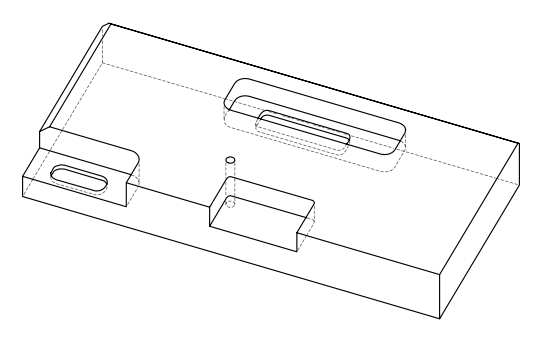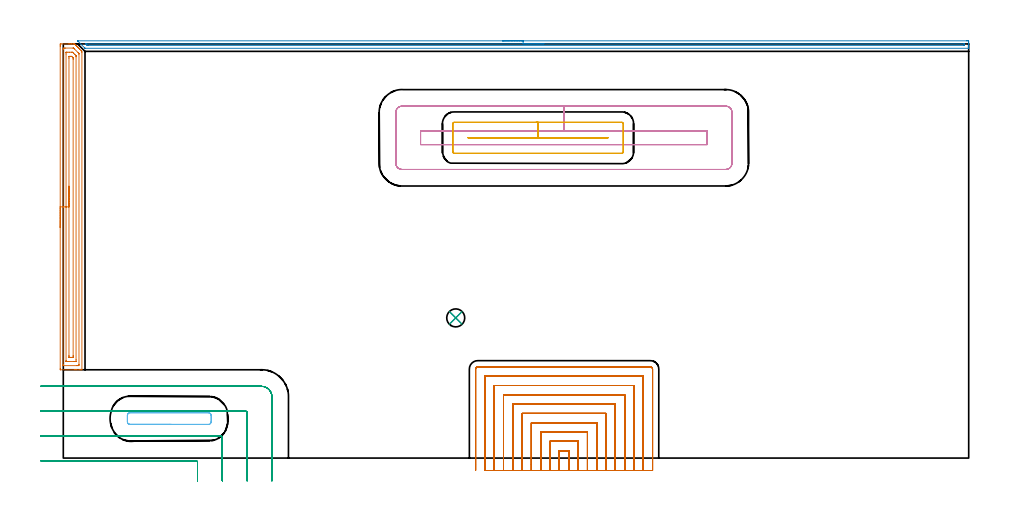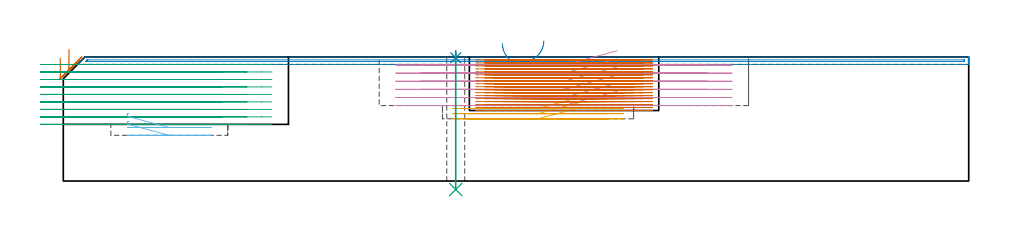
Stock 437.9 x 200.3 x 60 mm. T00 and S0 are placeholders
(PLAN: 9 operations, 6 tool changes, 103.2 min)
(1 AREA_MILL | FG_CHAMFER_SURFACE | UGT0205_001 | 5.26 min | 9022 mm3)
(2 AREA_MILL_1 | FG_CHAMFER_SURFACE_1 | UGT0205_001 | 7.02 min | 2777 mm3)
(3 MILL_CORNER_NOTCH_RECTANGULAR | CORNER_NOTCH_RECTANGULAR | NXT0201_012 | Follow Part, ap 4, ae 75% | 9.68 min | 150086 mm3)
(4 MILL_RECTANGULAR_POCKET | POCKET_RECTANGULAR_STRAIGHT | NXT0201_012 | Follow Part, ap 4, ae 75% | 8.88 min | 193209 mm3)
(5 MILL_RECTANGULAR_POCKET_1 | POCKET_RECTANGULAR_STRAIGHT_1 | NXT0201_013 | Follow Part, ap 2.5, ae 75% | 2.29 min | 14585 mm3)
(6 MILL_RECTANGULAR_POCKET_2 | POCKET_RECTANGULAR_STRAIGHT_2 | NXT0201_012 | Follow Part, ap 4, ae 75% | 0.59 min | 6092 mm3)
(7 MILL_SLOT | SLOT_PARTIAL_RECTANGULAR | NXT0201_008 | Follow Part, ap 1.5, ae 75% | 69.16 min | 111596 mm3)
(8 SPOT_DRILL | STEP1HOLE | NXT0321_9005460120000 | 0.03 min | 1 mm3)
(9 DRILL_THROUGH_HOLE_INTO_CENTER | STEP1HOLE | UGT0301_203 | 0.27 min | 3547 mm3)
(TOOL UGT0205_001 | Chamfer Mill 20 x 3 x 45 deg. | D20 FL50 Z2)
(TOOL NXT0201_012 | ENDMILL 16mm [2P460-1600-NA 1630] | D16 FL38 Z6)
(TOOL NXT0201_013 | ENDMILL 10mm | D10 FL30 Z4)
(TOOL NXT0201_008 | ENDMILL 6mm [2P460-0600-NA 1630] | D6 FL26 Z6)
(TOOL NXT0321_9005460120000 | NC Spot Drill, 142deg, 12mm, Carbide, Uncoated | D12 PA142 FL30 Z2)
(TOOL UGT0301_203 | Twist Drill 8.7 mm | D8.7 PA118 FL80 Z2)
(OP 1 AREA_MILL)
G17 G21 G94 G90
T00 M6
G54
G17 G0 G90 X-1.5 Y111.5 S1061 M3
G43 Z70. H0
Z59.5
G94 G1 Y111.538 Z58.628 F250.
Y111.652 Z57.764
Y111.841 Z56.912
Y112.103 Z56.08
Y112.437 Z55.274
Y112.84 Z54.5
Y113.308 Z53.764
Y113.84 Z53.072
Y114.429 Z52.429
Y115.072 Z51.84
Y115.764 Z51.308
Y116.5 Z50.84
Y117.274 Z50.437
Y118.08 Z50.103
Y118.912 Z49.841
Y119.763 Z49.652
Y120.628 Z49.538
Y121.5 Z49.5
Y199.209
X-1.499 Y199.68 Z49.501
X-1.495 Y200.098 Z49.503
X-1.492 Y200.29 Z49.505
X-1.084 Y200.3 Z49.913
X2.432 Z53.426
X2.97 Z53.967
X3.311 Z54.307
X3.849 Z54.845
X4.189 Z55.184
X4.997 Z55.996
X5.033 Z56.031
X5.39 Y200.299 Z56.387
X5.425 Y200.276 Z56.423
X5.508 Y200.193 Z56.506
X5.743 Y199.957 Z56.743
X5.947 Y199.754 Z56.944
X6.02 Y199.68 Z57.02
X6.165 Y199.536 Z57.164
X6.24 Y199.462 Z57.236
X6.318 Y199.382 Z57.317
X6.453 Y199.247 Z57.452
X6.533 Y199.169 Z57.529
X6.616 Y199.084 Z57.615
X6.741 Y198.959 Z57.741
X6.826 Y198.876 Z57.822
X6.914 Y198.787 Z57.913
X7.03 Y198.671 Z58.029
X7.119 Y198.583 Z58.115
X7.212 Y198.489 Z58.211
X7.318 Y198.382 Z58.317
X7.412 Y198.29 Z58.408
X7.509 Y198.191 Z58.509
X7.606 Y198.094 Z58.606
X7.705 Y197.997 Z58.701
X7.807 Y197.893 Z58.807
X7.895 Y197.806 Z58.894
X7.998 Y197.704 Z58.994
X8.584 Y197.118 Z59.58
X8.701 Y197. Z59.7
X8.833 Y196.865 Z59.83
X9. Y196.695 Z59.985
Y196.106 Z60.
Y42.873
X8.994 Y42.71 Z59.993
X8.678 Y42.7 Z59.677
X8.386 Z59.386
X7.705 Z58.7
X6.486 Z57.482
X5.947 Z56.942
X5.338 Z56.333
X-1.302 Z49.695
X-1.355 Y42.701 Z49.643
X-1.492 Y42.71 Z49.506
X-1.499 Y42.848 Z49.499
X-1.5 Y43.32 Z49.5
Y121.5
X-0.086 Z50.914
X-0.085 Y197.771 Z50.915
X-0.084 Y197.893 Z50.916
X-0.079 Y198.27 Z50.921
X0.283 Y198.291 Z51.283
X0.674 Y198.297 Z51.674
X1.153 Y198.3 Z52.153
X4.668 Z55.668
X4.868 Y198.297 Z55.868
X4.918 Y198.294 Z55.918
X4.941 Y198.29 Z55.941
X4.971 Y198.268 Z55.971
X5.068 Y198.177 Z56.068
X5.357 Y197.893 Z56.357
X7.143 Y196.106 Z58.143
X7.47 Y195.771 Z58.47
X7.563 Y195.675 Z58.563
X7.579 Y195.621 Z58.579
X7.581 Y195.527 Z58.581
X7.585 Y195.335 Z58.585
Y45.229
X7.584 Y45.107 Z58.584
X7.579 Y44.73 Z58.579
X7.217 Y44.71 Z58.217
X6.826 Y44.704 Z57.826
X6.347 Y44.7 Z57.347
X-0.004 Z50.996
X-0.037 Y44.702 Z50.963
X-0.071 Y44.706 Z50.929
X-0.079 Y44.71 Z50.921
X-0.081 Y44.716 Z50.919
X-0.084 Y44.744 Z50.916
X-0.086 Y44.985 Z50.914
Y45.107
Y121.5
X1.328 Z52.328
X1.329 Y195.44 Z52.329
X1.33 Y196.106 Z52.33
X1.332 Y196.22 Z52.332
X1.335 Y196.274 Z52.335
X1.34 Y196.291 Z52.34
X1.367 Y196.295 Z52.367
X1.553 Y196.298 Z52.553
X2.241 Y196.3 Z53.241
X3.12 Z54.12
X3.999 Z54.999
X4.189 Y196.297 Z55.189
X4.38 Y196.292 Z55.38
X4.501 Y196.288 Z55.501
X4.565 Y196.229 Z55.565
X4.693 Y196.106 Z55.693
X5.068 Y195.732 Z56.068
X5.588 Y195.213 Z56.588
X5.947 Y194.851 Z56.947
X6.077 Y194.717 Z57.077
X6.141 Y194.648 Z57.141
X6.165 Y194.608 Z57.165
X6.166 Y194.547 Z57.166
X6.17 Y194.319 Z57.17
X6.171 Y194.092 Z57.171
Y47.56
X6.17 Y46.894 Z57.17
X6.168 Y46.78 Z57.168
X6.165 Y46.726 Z57.165
X6.16 Y46.709 Z57.16
X6.133 Y46.705 Z57.133
X5.947 Y46.702 Z56.947
X5.259 Y46.7 Z56.259
X2.622 Z53.622
X1.743 Z52.743
X1.553 Y46.702 Z52.553
X1.362 Y46.708 Z52.362
X1.34 Y46.71 Z52.34
X1.335 Y46.72 Z52.335
X1.332 Y46.758 Z52.332
X1.33 Y46.818 Z52.33
X1.329 Y46.894 Z52.329
X1.328 Y47.122 Z52.328
Y121.5
X2.743 Z53.743
Y193.426
X2.744 Y194.002 Z53.744
X2.746 Y194.195 Z53.746
X2.75 Y194.264 Z53.75
X2.752 Y194.29 Z53.752
X2.774 Y194.292 Z53.774
X2.881 Y194.296 Z53.881
X3.311 Y194.3 Z54.311
X3.329 Z54.329
X3.759 Y194.299 Z54.759
X3.974 Y194.295 Z54.974
X4.027 Y194.291 Z55.027
X4.053 Y194.286 Z55.053
X4.084 Y194.259 Z55.084
X4.189 Y194.158 Z55.189
X4.552 Y193.792 Z55.552
X4.735 Y193.605 Z55.735
X4.751 Y193.583 Z55.751
X4.753 Y193.558 Z55.753
X4.756 Y193.508 Z55.756
X4.757 Y193.426 Z55.757
Y192.848
Y49.574
X4.756 Y48.998 Z55.756
X4.754 Y48.805 Z55.754
X4.75 Y48.736 Z55.75
X4.748 Y48.71 Z55.748
X4.726 Y48.708 Z55.726
X4.619 Y48.704 Z55.619
X4.189 Y48.7 Z55.189
X3.292 Z54.292
X2.881 Y48.703 Z53.881
X2.778 Y48.707 Z53.778
X2.756 Y48.71 Z53.756
X2.749 Y48.72 Z53.749
X2.747 Y48.756 Z53.747
X2.745 Y48.839 Z53.745
X2.743 Y49.258 Z53.743
Y49.574
Y121.5
Y122.372 Z53.781
Y123.236 Z53.895
Y124.088 Z54.083
Y124.92 Z54.346
Y125.726 Z54.68
Y126.5 Z55.082
Y127.236 Z55.551
Y127.928 Z56.082
Y128.571 Z56.672
Y129.16 Z57.315
Y129.691 Z58.007
Y130.16 Z58.743
Y130.563 Z59.516
Y130.897 Z60.322
Y131.159 Z61.154
Y131.348 Z62.006
Y131.462 Z62.871
Y131.5 Z63.743
G0 Z70.
M5
M2
(OP 2 AREA_MILL_1)
G17 G21 G94 G90
T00 M6
G54
G17 G0 G90 X212.4 Y201.8 S1061 M3
G43 Z70. H0
Z66.4
G94 G1 X212.438 Z65.528 F250.
X212.552 Z64.663
X212.741 Z63.812
X213.003 Z62.98
X213.337 Z62.174
X213.74 Z61.4
X214.209 Z60.664
X214.74 Z59.972
X215.329 Z59.329
X215.972 Z58.74
X216.664 Z58.208
X217.4 Z57.74
X218.174 Z57.337
X218.98 Z57.003
X219.812 Z56.741
X220.664 Z56.552
X221.529 Z56.438
X222.4 Z56.4
X436.8
X437.28 Y201.799 Z56.401
X437.755 Y201.794 Z56.403
X437.891 Y201.791 Z56.405
X437.9 Y201.325 Z56.87
Y200.784 Z57.413
Y200.442 Z57.755
Y199.9 Z58.296
Y199.558 Z58.636
Y198.875 Z59.325
Y198.568 Z59.631
X437.892 Y198.212 Z59.979
X437.891 Y198.203 Z59.988
X437.728 Y198.2 Z60.
X10.647
X10.504 Y198.204 Z59.989
X10.492 Y198.212 Z59.981
X10.305 Y198.395 Z59.804
X7.217 Y201.483 Z56.716
X7.073 Y201.628 Z56.571
X6.941 Y201.766 Z56.432
X6.915 Y201.796 Z56.402
X7.073 Y201.8 Z56.4
X222.4
Y200.386 Z57.814
X435.551 Y200.385 Z57.815
X435.878 Y200.379 Z57.821
X435.89 Y200.273 Z57.927
X435.895 Y200.044 Z58.156
X435.89 Y199.799 Z58.401
X435.874 Y199.621 Z58.579
X435.38 Y199.614 Z58.586
X11.912
X11.708 Y199.616 Z58.584
X11.606 Y199.619 Z58.581
X11.558 Y199.621 Z58.579
X11.519 Y199.643 Z58.557
X11.442 Y199.717 Z58.483
X11.094 Y200.058 Z58.142
X10.88 Y200.278 Z57.922
X10.786 Y200.375 Z57.825
X11.094 Y200.384 Z57.816
X11.151 Y200.385 Z57.815
X222.4 Y200.386 Z57.814
X223.272 Z57.852
X224.137 Z57.966
X224.988 Z58.155
X225.82 Z58.417
X226.626 Z58.751
X227.4 Z59.154
X228.136 Z59.623
X228.828 Z60.154
X229.471 Z60.743
X230.061 Z61.386
X230.592 Z62.078
X231.06 Z62.814
X231.463 Z63.588
X231.797 Z64.394
X232.059 Z65.226
X232.248 Z66.078
X232.362 Z66.943
X232.4 Z67.814
G0 Z70.
M5
M2
(OP 3 MILL_CORNER_NOTCH_RECTANGULAR)
G17 G21 G94 G90
T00 M6
G54
G17 G0 G90 X64.9 Y-11. S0 M3
G43 Z70. H1
Z56.378
G94 G1 Y-8. F250.
Y-2.095 F500.
G3 X64.105 Y-1.3 R0.8
G1 X-7.894
X-10.894 F250.
G0 Z70.
X76.9 Y-11.
Z56.378
G1 Y-8.
Y9.905 F500.
G3 X76.105 Y10.7 R0.8
G1 X64.105
X-8.
X-11. Y10.701 F250.
G0 Z70.
X88.9 Y-11.
Z56.378
G1 Y-8.
Y21.904 F500.
G3 X88.104 Y22.7 R0.8
G1 X76.105
X-8.
X-11. Y22.701 F250.
G0 Z70.
X100.9 Y-11.
Z56.378
G1 Y-8.
Y29.7 F500.
G3 X95.9 Y34.7 R5.
G1 X-7.996
X-10.996 F250.
G0 Z70.
X64.9 Y-11.
Z52.755
G1 Y-8.
Y-2.095 F500.
G3 X64.105 Y-1.3 R0.8
G1 X-7.894
X-10.894 F250.
G0 Z70.
X76.9 Y-11.
Z52.755
G1 Y-8.
Y9.905 F500.
G3 X76.105 Y10.7 R0.8
G1 X-8.
X-11. F250.
G0 Z70.
X88.9 Y-11.
Z52.755
G1 Y-8.
Y21.904 F500.
G3 X88.104 Y22.7 R0.8
G1 X-8.
X-11. F250.
G0 Z70.
X100.9 Y-11.
Z52.755
G1 Y-8.
Y29.7 F500.
G3 X95.9 Y34.7 R5.
G1 X-8.
X-11. F250.
G0 Z70.
X64.9 Y-11.
Z49.133
G1 Y-8.
Y-2.095 F500.
G3 X64.105 Y-1.3 R0.8
G1 X-7.894
X-10.894 F250.
G0 Z70.
X76.9 Y-11.
Z49.133
G1 Y-8.
Y9.905 F500.
G3 X76.105 Y10.7 R0.8
G1 X-8.
X-11. F250.
G0 Z70.
X88.9 Y-11.
Z49.133
G1 Y-8.
Y21.904 F500.
G3 X88.104 Y22.7 R0.8
G1 X-8.
X-11. F250.
G0 Z70.
X100.9 Y-11.
Z49.133
G1 Y-8.
Y29.7 F500.
G3 X95.9 Y34.7 R5.
G1 X-8.
X-11. F250.
G0 Z70.
X64.9 Y-11.
Z45.511
G1 Y-8.
Y-2.095 F500.
G3 X64.105 Y-1.3 R0.8
G1 X-7.894
X-10.894 F250.
G0 Z70.
X76.9 Y-11.
Z45.511
G1 Y-8.
Y9.905 F500.
G3 X76.105 Y10.7 R0.8
G1 X-8.
X-11. F250.
G0 Z70.
X88.9 Y-11.
Z45.511
G1 Y-8.
Y21.904 F500.
G3 X88.104 Y22.7 R0.8
G1 X-8.
X-11. F250.
G0 Z70.
X100.9 Y-11.
Z45.511
G1 Y-8.
Y29.7 F500.
G3 X95.9 Y34.7 R5.
G1 X-8.
X-11. F250.
G0 Z70.
X64.9 Y-11.
Z41.889
G1 Y-8.
Y-2.095 F500.
G3 X64.105 Y-1.3 R0.8
G1 X-7.894
X-10.894 F250.
G0 Z70.
X76.9 Y-11.
Z41.889
G1 Y-8.
Y9.905 F500.
G3 X76.105 Y10.7 R0.8
G1 X-8.
X-11. F250.
G0 Z70.
X88.9 Y-11.
Z41.889
G1 Y-8.
Y21.904 F500.
G3 X88.104 Y22.7 R0.8
G1 X-8.
X-11. F250.
G0 Z70.
X100.9 Y-11.
Z41.889
G1 Y-8.
Y29.7 F500.
G3 X95.9 Y34.7 R5.
G1 X-8.
X-11. F250.
G0 Z70.
X64.9 Y-11.
Z38.267
G1 Y-8.
Y-2.095 F500.
G3 X64.105 Y-1.3 R0.8
G1 X-7.894
X-10.894 F250.
G0 Z70.
X76.9 Y-11.
Z38.267
G1 Y-8.
Y9.905 F500.
G3 X76.105 Y10.7 R0.8
G1 X-8.
X-11. F250.
G0 Z70.
X88.9 Y-11.
Z38.267
G1 Y-8.
Y21.904 F500.
G3 X88.104 Y22.7 R0.8
G1 X-8.
X-11. F250.
G0 Z70.
X100.9 Y-11.
Z38.267
G1 Y-8.
Y29.7 F500.
G3 X95.9 Y34.7 R5.
G1 X-8.
X-11. F250.
G0 Z70.
X64.9 Y-11.
Z34.644
G1 Y-8.
Y-2.095 F500.
G3 X64.105 Y-1.3 R0.8
G1 X-7.894
X-10.894 F250.
G0 Z70.
X76.9 Y-11.
Z34.644
G1 Y-8.
Y9.905 F500.
G3 X76.105 Y10.7 R0.8
G1 X-8.
X-11. F250.
G0 Z70.
X88.9 Y-11.
Z34.644
G1 Y-8.
Y21.904 F500.
G3 X88.104 Y22.7 R0.8
G1 X-8.
X-11. F250.
G0 Z70.
X100.9 Y-11.
Z34.644
G1 Y-8.
Y29.7 F500.
G3 X95.9 Y34.7 R5.
G1 X-8.
X-11. F250.
G0 Z70.
X64.9 Y-11.
Z31.022
G1 Y-8.
Y-2.095 F500.
G3 X64.105 Y-1.3 R0.8
G1 X-7.894
X-10.894 F250.
G0 Z70.
X76.9 Y-11.
Z31.022
G1 Y-8.
Y9.905 F500.
G3 X76.105 Y10.7 R0.8
G1 X-8.
X-11. F250.
G0 Z70.
X88.9 Y-11.
Z31.022
G1 Y-8.
Y21.904 F500.
G3 X88.104 Y22.7 R0.8
G1 X-8.
X-11. F250.
G0 Z70.
X100.9 Y-11.
Z31.022
G1 Y-8.
Y29.7 F500.
G3 X95.9 Y34.7 R5.
G1 X-8.
X-11. F250.
G0 Z70.
X64.9 Y-11.
Z27.4
G1 Y-8.
Y-2.095 F500.
G3 X64.105 Y-1.3 R0.8
G1 X-7.894
X-10.894 F250.
G0 Z70.
X76.9 Y-11.
Z27.4
G1 Y-8.
Y9.905 F500.
G3 X76.105 Y10.7 R0.8
G1 X-8.
X-11. F250.
G0 Z70.
X88.9 Y-11.
Z27.4
G1 Y-8.
Y21.904 F500.
G3 X88.104 Y22.7 R0.8
G1 X-8.
X-11. F250.
G0 Z70.
X100.9 Y-11.
Z27.4
G1 Y-8.
Y29.7 F500.
G3 X95.9 Y34.7 R5.
G1 X-8.
X-11. F250.
G0 Z70.
M5
M2
(OP 4 MILL_RECTANGULAR_POCKET)
G17 G21 G94 G90
T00 M6
G54
G17 G0 G90 X267.913 Y158.2 S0 M3
G43 Z70. H1
Z63.
G94 G1 X242.1 Z56.083 F250.
X172.8 F500.
Y151.6
X311.4
Y158.2
X242.1
Y170.2
X163.8
G3 X160.8 Y167.2 R3.
G1 Y142.6
G3 X163.8 Y139.6 R3.
G1 X320.4
G3 X323.4 Y142.6 R3.
G1 Y167.2
G3 X320.4 Y170.2 R3.
G1 X242.1
X241.1
G0 X267.913 Y158.2 Z59.083
G1 X242.1 Z52.167 F250.
X172.8 F500.
Y151.6
X311.4
Y158.2
X242.1
Y170.2
X163.8
G3 X160.8 Y167.2 R3.
G1 Y142.6
G3 X163.8 Y139.6 R3.
G1 X320.4
G3 X323.4 Y142.6 R3.
G1 Y167.2
G3 X320.4 Y170.2 R3.
G1 X242.1
X241.1
G0 X267.913 Y158.2 Z55.167
G1 X242.1 Z48.25 F250.
X172.8 F500.
Y151.6
X311.4
Y158.2
X242.1
Y170.2
X163.8
G3 X160.8 Y167.2 R3.
G1 Y142.6
G3 X163.8 Y139.6 R3.
G1 X320.4
G3 X323.4 Y142.6 R3.
G1 Y167.2
G3 X320.4 Y170.2 R3.
G1 X242.1
X241.1
G0 X267.913 Y158.2 Z51.25
G1 X242.1 Z44.333 F250.
X172.8 F500.
Y151.6
X311.4
Y158.2
X242.1
Y170.2
X163.8
G3 X160.8 Y167.2 R3.
G1 Y142.6
G3 X163.8 Y139.6 R3.
G1 X320.4
G3 X323.4 Y142.6 R3.
G1 Y167.2
G3 X320.4 Y170.2 R3.
G1 X242.1
X241.1
G0 X267.913 Y158.2 Z47.333
G1 X242.1 Z40.417 F250.
X172.8 F500.
Y151.6
X311.4
Y158.2
X242.1
Y170.2
X163.8
G3 X160.8 Y167.2 R3.
G1 Y142.6
G3 X163.8 Y139.6 R3.
G1 X320.4
G3 X323.4 Y142.6 R3.
G1 Y167.2
G3 X320.4 Y170.2 R3.
G1 X242.1
X241.1
G0 X267.913 Y158.2 Z43.417
G1 X242.1 Z36.5 F250.
X172.8 F500.
Y151.6
X311.4
Y158.2
X242.1
Y170.2
X163.8
G3 X160.8 Y167.2 R3.
G1 Y142.6
G3 X163.8 Y139.6 R3.
G1 X320.4
G3 X323.4 Y142.6 R3.
G1 Y167.2
G3 X320.4 Y170.2 R3.
G1 X242.1
X241.1
G0 Z70.
M5
M2
(OP 5 MILL_RECTANGULAR_POCKET_1)
G17 G21 G94 G90
T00 M6
G54
G17 G0 G90 X250.095 Y154.975 S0 M3
G43 Z70. H0
Z40.575
G94 G1 X229.6 Z35.083 F250.
X195.825 F500.
Y154.825
X263.375
Y154.975
X229.6
Y162.4
X189.
G3 X188.4 Y161.8 R0.6
G1 Y148.
G3 X189. Y147.4 R0.6
G1 X270.2
G3 X270.8 Y148. R0.6
G1 Y161.8
G3 X270.2 Y162.4 R0.6
G1 X229.6
X228.6
G0 X250.095 Y154.975 Z38.083
G1 X229.6 Z32.592 F250.
X195.825 F500.
Y154.825
X263.375
Y154.975
X229.6
Y162.4
X189.
G3 X188.4 Y161.8 R0.6
G1 Y148.
G3 X189. Y147.4 R0.6
G1 X270.2
G3 X270.8 Y148. R0.6
G1 Y161.8
G3 X270.2 Y162.4 R0.6
G1 X229.6
X228.6
G0 X250.095 Y154.975 Z35.592
G1 X229.6 Z30.1 F250.
X195.825 F500.
Y154.825
X263.375
Y154.975
X229.6
Y162.4
X189.
G3 X188.4 Y161.8 R0.6
G1 Y148.
G3 X189. Y147.4 R0.6
G1 X270.2
G3 X270.8 Y148. R0.6
G1 Y161.8
G3 X270.2 Y162.4 R0.6
G1 X229.6
X228.6
G0 Z70.
M5
M2
(OP 6 MILL_RECTANGULAR_POCKET_2)
G17 G21 G94 G90
T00 M6
G54
G17 G0 G90 X31.55 Y21.712 S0 M3
G43 Z70. H1
Z32.68
G94 G1 X31.348 Y21.552 Z32.611 F250.
X31.175 Y21.334 Z32.536
X31.057 Y21.082 Z32.462
X31. Y20.81 Z32.387
Y17.39 Z31.471
X31.057 Y17.118 Z31.397
X31.175 Y16.866 Z31.322
X31.348 Y16.648 Z31.247
X31.566 Y16.475 Z31.173
X31.818 Y16.357 Z31.098
X32.09 Y16.3 Z31.024
X32.2 Z30.994
X51.25 Z25.89
X70.3 F500.
G3 X71.5 Y17.5 R1.2
G1 Y20.7
G3 X70.3 Y21.9 R1.2
G1 X32.2
G3 X31. Y20.7 R1.2
G1 Y17.5
G3 X32.2 Y16.3 R1.2
G1 X51.25
X52.25
G0 X31.55 Y21.712 Z28.89
G1 X31.348 Y21.552 Z28.821 F250.
X31.175 Y21.334 Z28.746
X31.057 Y21.082 Z28.672
X31. Y20.81 Z28.597
Y17.39 Z27.681
X31.057 Y17.118 Z27.607
X31.175 Y16.866 Z27.532
X31.348 Y16.648 Z27.457
X31.566 Y16.475 Z27.383
X31.818 Y16.357 Z27.308
X32.09 Y16.3 Z27.234
X32.2 Z27.204
X51.25 Z22.1
X70.3 F500.
G3 X71.5 Y17.5 R1.2
G1 Y20.7
G3 X70.3 Y21.9 R1.2
G1 X32.2
G3 X31. Y20.7 R1.2
G1 Y17.5
G3 X32.2 Y16.3 R1.2
G1 X51.25
X52.25
G0 Z70.
M5
M2
(OP 7 MILL_SLOT)
G17 G21 G94 G90
T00 M6
G54
G17 G0 G90 X244.5 Y-6. S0 M3
G43 Z70. H1
Z58.561
G94 G1 Y-3. F250.
Y3.6 F500.
X239.9
Y-3.
Y-6. F250.
X249.
Y-3.
Y8.1 F500.
X235.4
Y-3.
Y-6. F250.
X253.5
Y-3.
Y12.6 F500.
X230.9
Y-3.
Y-6. F250.
X258.
Y-3.
Y17.1 F500.
X226.4
Y-3.
Y-6. F250.
X262.5
Y-3.
Y21.6 F500.
X221.9
Y-3.
Y-6. F250.
X267.
Y-3.
Y26.1 F500.
X217.4
Y-3.
Y-6. F250.
X271.5
Y-3.
Y30.6 F500.
X212.9
Y-3.
Y-6. F250.
X276.
Y-3.
Y35.1 F500.
X208.4
Y-3.
Y-6. F250.
X280.5
Y-3.
Y39.6 F500.
X203.9
Y-3.
Y-6. F250.
X285.
Y-3.
Y43.1 F500.
G3 X284. Y44.1 R1.
G1 X200.4
G3 X199.4 Y43.1 R1.
G1 Y-3.
Y-6. F250.
G0 X244.5 Z57.122
G1 Y-3.
Y3.6 F500.
X239.9
Y-3.
Y-6. F250.
X249.
Y-3.
Y8.1 F500.
X235.4
Y-3.
Y-6. F250.
X253.5
Y-3.
Y12.6 F500.
X230.9
Y-3.
Y-6. F250.
X258.
Y-3.
Y17.1 F500.
X226.4
Y-3.
Y-6. F250.
X262.5
Y-3.
Y21.6 F500.
X221.9
Y-3.
Y-6. F250.
X267.
Y-3.
Y26.1 F500.
X217.4
Y-3.
Y-6. F250.
X271.5
Y-3.
Y30.6 F500.
X212.9
Y-3.
Y-6. F250.
X276.
Y-3.
Y35.1 F500.
X208.4
Y-3.
Y-6. F250.
X280.5
Y-3.
Y39.6 F500.
X203.9
Y-3.
Y-6. F250.
X285.
Y-3.
Y43.1 F500.
G3 X284. Y44.1 R1.
G1 X200.4
G3 X199.4 Y43.1 R1.
G1 Y-3.
Y-6. F250.
G0 X244.5 Z55.683
G1 Y-3.
Y3.6 F500.
X239.9
Y-3.
Y-6. F250.
X249.
Y-3.
Y8.1 F500.
X235.4
Y-3.
Y-6. F250.
X253.5
Y-3.
Y12.6 F500.
X230.9
Y-3.
Y-6. F250.
X258.
Y-3.
Y17.1 F500.
X226.4
Y-3.
Y-6. F250.
X262.5
Y-3.
Y21.6 F500.
X221.9
Y-3.
Y-6. F250.
X267.
Y-3.
Y26.1 F500.
X217.4
Y-3.
Y-6. F250.
X271.5
Y-3.
Y30.6 F500.
X212.9
Y-3.
Y-6. F250.
X276.
Y-3.
Y35.1 F500.
X208.4
Y-3.
Y-6. F250.
X280.5
Y-3.
Y39.6 F500.
X203.9
Y-3.
Y-6. F250.
X285.
Y-3.
Y43.1 F500.
G3 X284. Y44.1 R1.
G1 X200.4
G3 X199.4 Y43.1 R1.
G1 Y-3.
Y-6. F250.
G0 X244.5 Z54.244
G1 Y-3.
Y3.6 F500.
X239.9
Y-3.
Y-6. F250.
X249.
Y-3.
Y8.1 F500.
X235.4
Y-3.
Y-6. F250.
X253.5
Y-3.
Y12.6 F500.
X230.9
Y-3.
Y-6. F250.
X258.
Y-3.
Y17.1 F500.
X226.4
Y-3.
Y-6. F250.
X262.5
Y-3.
Y21.6 F500.
X221.9
Y-3.
Y-6. F250.
X267.
Y-3.
Y26.1 F500.
X217.4
Y-3.
Y-6. F250.
X271.5
Y-3.
Y30.6 F500.
X212.9
Y-3.
Y-6. F250.
X276.
Y-3.
Y35.1 F500.
X208.4
Y-3.
Y-6. F250.
X280.5
Y-3.
Y39.6 F500.
X203.9
Y-3.
Y-6. F250.
X285.
Y-3.
Y43.1 F500.
G3 X284. Y44.1 R1.
G1 X200.4
G3 X199.4 Y43.1 R1.
G1 Y-3.
Y-6. F250.
G0 X244.5 Z52.805
G1 Y-3.
Y3.6 F500.
X239.9
Y-3.
Y-6. F250.
X249.
Y-3.
Y8.1 F500.
X235.4
Y-3.
Y-6. F250.
X253.5
Y-3.
Y12.6 F500.
X230.9
Y-3.
Y-6. F250.
X258.
Y-3.
Y17.1 F500.
X226.4
Y-3.
Y-6. F250.
X262.5
Y-3.
Y21.6 F500.
X221.9
Y-3.
Y-6. F250.
X267.
Y-3.
Y26.1 F500.
X217.4
Y-3.
Y-6. F250.
X271.5
Y-3.
Y30.6 F500.
X212.9
Y-3.
Y-6. F250.
X276.
Y-3.
Y35.1 F500.
X208.4
Y-3.
Y-6. F250.
X280.5
Y-3.
Y39.6 F500.
X203.9
Y-3.
Y-6. F250.
X285.
Y-3.
Y43.1 F500.
G3 X284. Y44.1 R1.
G1 X200.4
G3 X199.4 Y43.1 R1.
G1 Y-3.
Y-6. F250.
G0 X244.5 Z51.367
G1 Y-3.
Y3.6 F500.
X239.9
Y-3.
Y-6. F250.
X249.
Y-3.
Y8.1 F500.
X235.4
Y-3.
Y-6. F250.
X253.5
Y-3.
Y12.6 F500.
X230.9
Y-3.
Y-6. F250.
X258.
Y-3.
Y17.1 F500.
X226.4
Y-3.
Y-6. F250.
X262.5
Y-3.
Y21.6 F500.
X221.9
Y-3.
Y-6. F250.
X267.
Y-3.
Y26.1 F500.
X217.4
Y-3.
Y-6. F250.
X271.5
Y-3.
Y30.6 F500.
X212.9
Y-3.
Y-6. F250.
X276.
Y-3.
Y35.1 F500.
X208.4
Y-3.
Y-6. F250.
X280.5
Y-3.
Y39.6 F500.
X203.9
Y-3.
Y-6. F250.
X285.
Y-3.
Y43.1 F500.
G3 X284. Y44.1 R1.
G1 X200.4
G3 X199.4 Y43.1 R1.
G1 Y-3.
Y-6. F250.
G0 X244.5 Z49.928
G1 Y-3.
Y3.6 F500.
X239.9
Y-3.
Y-6. F250.
X249.
Y-3.
Y8.1 F500.
X235.4
Y-3.
Y-6. F250.
X253.5
Y-3.
Y12.6 F500.
X230.9
Y-3.
Y-6. F250.
X258.
Y-3.
Y17.1 F500.
X226.4
Y-3.
Y-6. F250.
X262.5
Y-3.
Y21.6 F500.
X221.9
Y-3.
Y-6. F250.
X267.
Y-3.
Y26.1 F500.
X217.4
Y-3.
Y-6. F250.
X271.5
Y-3.
Y30.6 F500.
X212.9
Y-3.
Y-6. F250.
X276.
Y-3.
Y35.1 F500.
X208.4
Y-3.
Y-6. F250.
X280.5
Y-3.
Y39.6 F500.
X203.9
Y-3.
Y-6. F250.
X285.
Y-3.
Y43.1 F500.
G3 X284. Y44.1 R1.
G1 X200.4
G3 X199.4 Y43.1 R1.
G1 Y-3.
Y-6. F250.
G0 X244.5 Z48.489
G1 Y-3.
Y3.6 F500.
X239.9
Y-3.
Y-6. F250.
X249.
Y-3.
Y8.1 F500.
X235.4
Y-3.
Y-6. F250.
X253.5
Y-3.
Y12.6 F500.
X230.9
Y-3.
Y-6. F250.
X258.
Y-3.
Y17.1 F500.
X226.4
Y-3.
Y-6. F250.
X262.5
Y-3.
Y21.6 F500.
X221.9
Y-3.
Y-6. F250.
X267.
Y-3.
Y26.1 F500.
X217.4
Y-3.
Y-6. F250.
X271.5
Y-3.
Y30.6 F500.
X212.9
Y-3.
Y-6. F250.
X276.
Y-3.
Y35.1 F500.
X208.4
Y-3.
Y-6. F250.
X280.5
Y-3.
Y39.6 F500.
X203.9
Y-3.
Y-6. F250.
X285.
Y-3.
Y43.1 F500.
G3 X284. Y44.1 R1.
G1 X200.4
G3 X199.4 Y43.1 R1.
G1 Y-3.
Y-6. F250.
G0 X244.5 Z47.05
G1 Y-3.
Y3.6 F500.
X239.9
Y-3.
Y-6. F250.
X249.
Y-3.
Y8.1 F500.
X235.4
Y-3.
Y-6. F250.
X253.5
Y-3.
Y12.6 F500.
X230.9
Y-3.
Y-6. F250.
X258.
Y-3.
Y17.1 F500.
X226.4
Y-3.
Y-6. F250.
X262.5
Y-3.
Y21.6 F500.
X221.9
Y-3.
Y-6. F250.
X267.
Y-3.
Y26.1 F500.
X217.4
Y-3.
Y-6. F250.
X271.5
Y-3.
Y30.6 F500.
X212.9
Y-3.
Y-6. F250.
X276.
Y-3.
Y35.1 F500.
X208.4
Y-3.
Y-6. F250.
X280.5
Y-3.
Y39.6 F500.
X203.9
Y-3.
Y-6. F250.
X285.
Y-3.
Y43.1 F500.
G3 X284. Y44.1 R1.
G1 X200.4
G3 X199.4 Y43.1 R1.
G1 Y-3.
Y-6. F250.
G0 X244.5 Z45.611
G1 Y-3.
Y3.6 F500.
X239.9
Y-3.
Y-6. F250.
X249.
Y-3.
Y8.1 F500.
X235.4
Y-3.
Y-6. F250.
X253.5
Y-3.
Y12.6 F500.
X230.9
Y-3.
Y-6. F250.
X258.
Y-3.
Y17.1 F500.
X226.4
Y-3.
Y-6. F250.
X262.5
Y-3.
Y21.6 F500.
X221.9
Y-3.
Y-6. F250.
X267.
Y-3.
Y26.1 F500.
X217.4
Y-3.
Y-6. F250.
X271.5
Y-3.
Y30.6 F500.
X212.9
Y-3.
Y-6. F250.
X276.
Y-3.
Y35.1 F500.
X208.4
Y-3.
Y-6. F250.
X280.5
Y-3.
Y39.6 F500.
X203.9
Y-3.
Y-6. F250.
X285.
Y-3.
Y43.1 F500.
G3 X284. Y44.1 R1.
G1 X200.4
G3 X199.4 Y43.1 R1.
G1 Y-3.
Y-6. F250.
G0 X244.5 Z44.172
G1 Y-3.
Y3.6 F500.
X239.9
Y-3.
Y-6. F250.
X249.
Y-3.
Y8.1 F500.
X235.4
Y-3.
Y-6. F250.
X253.5
Y-3.
Y12.6 F500.
X230.9
Y-3.
Y-6. F250.
X258.
Y-3.
Y17.1 F500.
X226.4
Y-3.
Y-6. F250.
X262.5
Y-3.
Y21.6 F500.
X221.9
Y-3.
Y-6. F250.
X267.
Y-3.
Y26.1 F500.
X217.4
Y-3.
Y-6. F250.
X271.5
Y-3.
Y30.6 F500.
X212.9
Y-3.
Y-6. F250.
X276.
Y-3.
Y35.1 F500.
X208.4
Y-3.
Y-6. F250.
X280.5
Y-3.
Y39.6 F500.
X203.9
Y-3.
Y-6. F250.
X285.
Y-3.
Y43.1 F500.
G3 X284. Y44.1 R1.
G1 X200.4
G3 X199.4 Y43.1 R1.
G1 Y-3.
Y-6. F250.
G0 X244.5 Z42.733
G1 Y-3.
Y3.6 F500.
X239.9
Y-3.
Y-6. F250.
X249.
Y-3.
Y8.1 F500.
X235.4
Y-3.
Y-6. F250.
X253.5
Y-3.
Y12.6 F500.
X230.9
Y-3.
Y-6. F250.
X258.
Y-3.
Y17.1 F500.
X226.4
Y-3.
Y-6. F250.
X262.5
Y-3.
Y21.6 F500.
X221.9
Y-3.
Y-6. F250.
X267.
Y-3.
Y26.1 F500.
X217.4
Y-3.
Y-6. F250.
X271.5
Y-3.
Y30.6 F500.
X212.9
Y-3.
Y-6. F250.
X276.
Y-3.
Y35.1 F500.
X208.4
Y-3.
Y-6. F250.
X280.5
Y-3.
Y39.6 F500.
X203.9
Y-3.
Y-6. F250.
X285.
Y-3.
Y43.1 F500.
G3 X284. Y44.1 R1.
G1 X200.4
G3 X199.4 Y43.1 R1.
G1 Y-3.
Y-6. F250.
G0 X244.5 Z41.294
G1 Y-3.
Y3.6 F500.
X239.9
Y-3.
Y-6. F250.
X249.
Y-3.
Y8.1 F500.
X235.4
Y-3.
Y-6. F250.
X253.5
Y-3.
Y12.6 F500.
X230.9
Y-3.
Y-6. F250.
X258.
Y-3.
Y17.1 F500.
X226.4
Y-3.
Y-6. F250.
X262.5
Y-3.
Y21.6 F500.
X221.9
Y-3.
Y-6. F250.
X267.
Y-3.
Y26.1 F500.
X217.4
Y-3.
Y-6. F250.
X271.5
Y-3.
Y30.6 F500.
X212.9
Y-3.
Y-6. F250.
X276.
Y-3.
Y35.1 F500.
X208.4
Y-3.
Y-6. F250.
X280.5
Y-3.
Y39.6 F500.
X203.9
Y-3.
Y-6. F250.
X285.
Y-3.
Y43.1 F500.
G3 X284. Y44.1 R1.
G1 X200.4
G3 X199.4 Y43.1 R1.
G1 Y-3.
Y-6. F250.
G0 X244.5 Z39.856
G1 Y-3.
Y3.6 F500.
X239.9
Y-3.
Y-6. F250.
X249.
Y-3.
Y8.1 F500.
X235.4
Y-3.
Y-6. F250.
X253.5
Y-3.
Y12.6 F500.
X230.9
Y-3.
Y-6. F250.
X258.
Y-3.
Y17.1 F500.
X226.4
Y-3.
Y-6. F250.
X262.5
Y-3.
Y21.6 F500.
X221.9
Y-3.
Y-6. F250.
X267.
Y-3.
Y26.1 F500.
X217.4
Y-3.
Y-6. F250.
X271.5
Y-3.
Y30.6 F500.
X212.9
Y-3.
Y-6. F250.
X276.
Y-3.
Y35.1 F500.
X208.4
Y-3.
Y-6. F250.
X280.5
Y-3.
Y39.6 F500.
X203.9
Y-3.
Y-6. F250.
X285.
Y-3.
Y43.1 F500.
G3 X284. Y44.1 R1.
G1 X200.4
G3 X199.4 Y43.1 R1.
G1 Y-3.
Y-6. F250.
G0 X244.5 Z38.417
G1 Y-3.
Y3.6 F500.
X239.9
Y-3.
Y-6. F250.
X249.
Y-3.
Y8.1 F500.
X235.4
Y-3.
Y-6. F250.
X253.5
Y-3.
Y12.6 F500.
X230.9
Y-3.
Y-6. F250.
X258.
Y-3.
Y17.1 F500.
X226.4
Y-3.
Y-6. F250.
X262.5
Y-3.
Y21.6 F500.
X221.9
Y-3.
Y-6. F250.
X267.
Y-3.
Y26.1 F500.
X217.4
Y-3.
Y-6. F250.
X271.5
Y-3.
Y30.6 F500.
X212.9
Y-3.
Y-6. F250.
X276.
Y-3.
Y35.1 F500.
X208.4
Y-3.
Y-6. F250.
X280.5
Y-3.
Y39.6 F500.
X203.9
Y-3.
Y-6. F250.
X285.
Y-3.
Y43.1 F500.
G3 X284. Y44.1 R1.
G1 X200.4
G3 X199.4 Y43.1 R1.
G1 Y-3.
Y-6. F250.
G0 X244.5 Z36.978
G1 Y-3.
Y3.6 F500.
X239.9
Y-3.
Y-6. F250.
X249.
Y-3.
Y8.1 F500.
X235.4
Y-3.
Y-6. F250.
X253.5
Y-3.
Y12.6 F500.
X230.9
Y-3.
Y-6. F250.
X258.
Y-3.
Y17.1 F500.
X226.4
Y-3.
Y-6. F250.
X262.5
Y-3.
Y21.6 F500.
X221.9
Y-3.
Y-6. F250.
X267.
Y-3.
Y26.1 F500.
X217.4
Y-3.
Y-6. F250.
X271.5
Y-3.
Y30.6 F500.
X212.9
Y-3.
Y-6. F250.
X276.
Y-3.
Y35.1 F500.
X208.4
Y-3.
Y-6. F250.
X280.5
Y-3.
Y39.6 F500.
X203.9
Y-3.
Y-6. F250.
X285.
Y-3.
Y43.1 F500.
G3 X284. Y44.1 R1.
G1 X200.4
G3 X199.4 Y43.1 R1.
G1 Y-3.
Y-6. F250.
G0 X244.5 Z35.539
G1 Y-3.
Y3.6 F500.
X239.9
Y-3.
Y-6. F250.
X249.
Y-3.
Y8.1 F500.
X235.4
Y-3.
Y-6. F250.
X253.5
Y-3.
Y12.6 F500.
X230.9
Y-3.
Y-6. F250.
X258.
Y-3.
Y17.1 F500.
X226.4
Y-3.
Y-6. F250.
X262.5
Y-3.
Y21.6 F500.
X221.9
Y-3.
Y-6. F250.
X267.
Y-3.
Y26.1 F500.
X217.4
Y-3.
Y-6. F250.
X271.5
Y-3.
Y30.6 F500.
X212.9
Y-3.
Y-6. F250.
X276.
Y-3.
Y35.1 F500.
X208.4
Y-3.
Y-6. F250.
X280.5
Y-3.
Y39.6 F500.
X203.9
Y-3.
Y-6. F250.
X285.
Y-3.
Y43.1 F500.
G3 X284. Y44.1 R1.
G1 X200.4
G3 X199.4 Y43.1 R1.
G1 Y-3.
Y-6. F250.
G0 X244.5 Z34.1
G1 Y-3.
Y3.6 F500.
X239.9
Y-3.
Y-6. F250.
X249.
Y-3.
Y8.1 F500.
X235.4
Y-3.
Y-6. F250.
X253.5
Y-3.
Y12.6 F500.
X230.9
Y-3.
Y-6. F250.
X258.
Y-3.
Y17.1 F500.
X226.4
Y-3.
Y-6. F250.
X262.5
Y-3.
Y21.6 F500.
X221.9
Y-3.
Y-6. F250.
X267.
Y-3.
Y26.1 F500.
X217.4
Y-3.
Y-6. F250.
X271.5
Y-3.
Y30.6 F500.
X212.9
Y-3.
Y-6. F250.
X276.
Y-3.
Y35.1 F500.
X208.4
Y-3.
Y-6. F250.
X280.5
Y-3.
Y39.6 F500.
X203.9
Y-3.
Y-6. F250.
X285.
Y-3.
Y43.1 F500.
G3 X284. Y44.1 R1.
G1 X200.4
G3 X199.4 Y43.1 R1.
G1 Y-3.
Y-6. F250.
G0 Z70.
M5
M2
(OP 8 SPOT_DRILL)
G17 G21 G94 G90
T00 M6
G54
G17 G0 G90 X189.8 Y67.8 S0 M3
G43 Z70. H0
G94 G81 G98 Z59.626 F250. R63.
G80
M5
M2
(OP 9 DRILL_THROUGH_HOLE_INTO_CENTER)
G17 G21 G94 G90
T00 M6
G54
G17 G0 G90 X189.8 Y67.8 S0 M3
G43 Z70. H0
G94 G73 G98 Z-4.114 F250. Q8.014 R62.
G80
M5
M2
